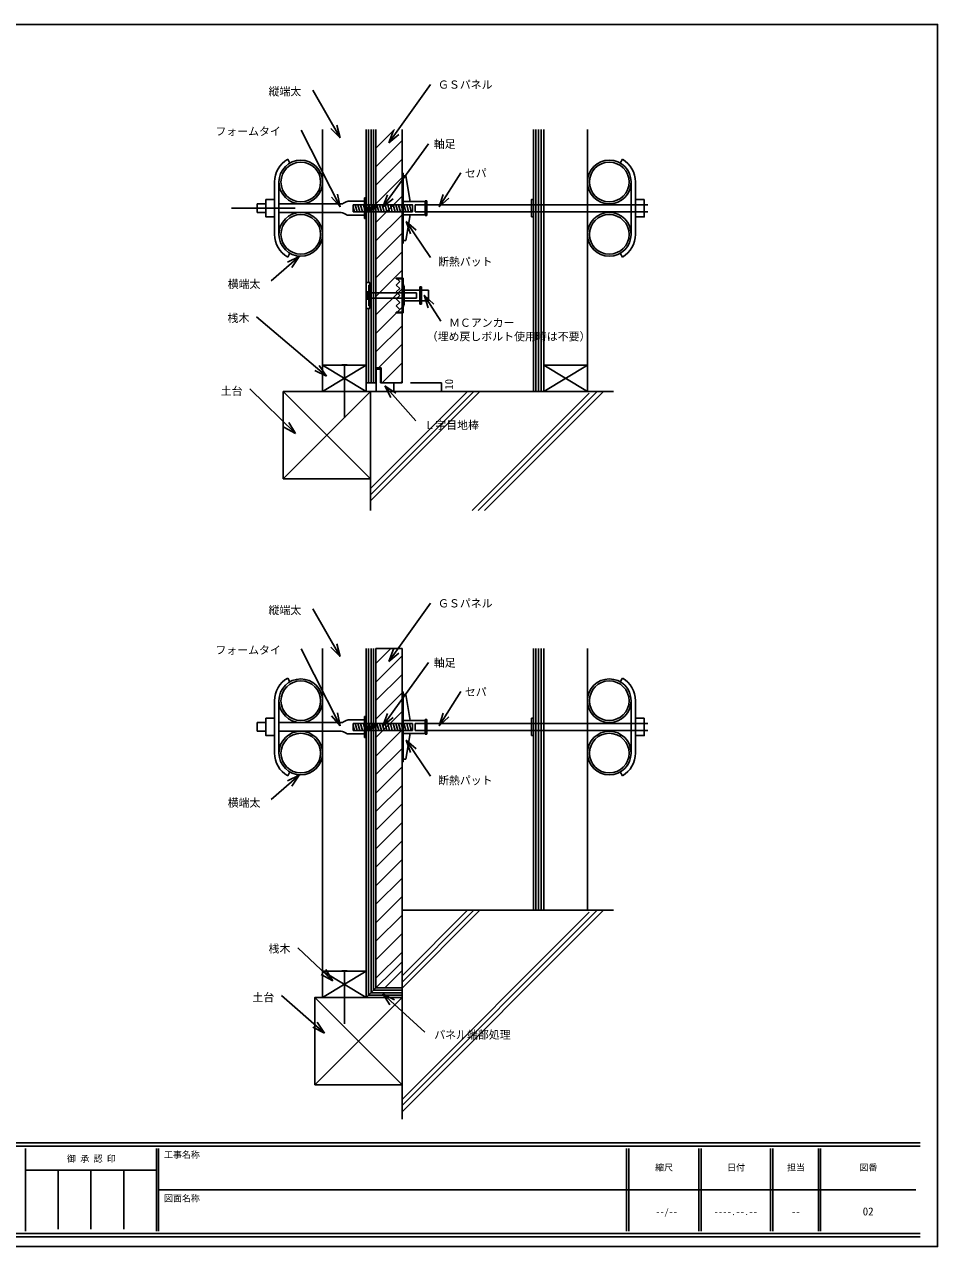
# Model space of a CAD drawing. Units: millimetres on the paper, with parts at other scales. Extents: x -206 to 194, y -698 to 482.
# Drawn here: x -15.1 to 194.2, y -98.1 to 181.9 of the extents above; entities that cross this region are included whole.
import ezdxf
from ezdxf.enums import TextEntityAlignment as Align

# ---------------------------------------------------------------- set-up
doc = ezdxf.new("R2010")
doc.units = ezdxf.units.MM
for name, color, linetype in [('0-0', 7, 'Continuous'), ('1-1', 7, 'Continuous'), ('1-2', 7, 'Continuous')]:
    doc.layers.add(name, color=color, linetype=linetype)
doc.styles.add('ＭＳ ゴシック', font='')
doc.styles.get('ＭＳ ゴシック').set_extended_font_data('MS Gothic')

msp = doc.modelspace()

# ---------------------------------------------------------------- linework, layer by layer
at = {"layer": '0-0'}
for p, q in [((-201.849, -74.342), (190.151, -74.342)), ((190.151, -75.142), (-201.849, -75.142)), ((-14.849, -75.642), (-14.849, -94.642)), ((15.151, -75.642), (15.151, -94.642)), ((15.651, -75.642), (15.651, -94.642)), ((122.901, -75.642), (122.901, -94.642)), ((123.401, -75.642), (123.401, -94.642)), ((139.451, -75.642), (139.451, -94.642)), ((139.951, -75.642), (139.951, -94.642)), ((155.901, -75.642), (155.901, -94.642)), ((156.401, -75.642), (156.401, -94.642)), ((166.851, -75.642), (166.851, -94.642)), ((167.351, -75.642), (167.351, -94.642)), ((-14.849, -80.642), (15.151, -80.642)), ((-7.349, -94.142), (-7.349, -80.642)), ((0.151, -80.642), (0.151, -94.142)), ((7.651, -94.142), (7.651, -80.642)), ((15.651, -85.142), (189.151, -85.142)), ((-201.849, -95.142), (190.151, -95.142)), ((190.151, -95.942), (-201.849, -95.942))]:
    msp.add_line(p, q, dxfattribs=at)
msp.add_lwpolyline([(-205.849, 181.858), (194.151, 181.858), (194.151, -98.142), (-205.849, -98.142)], close=True, dxfattribs=at)
at = {"layer": '1-1'}
for p, q in [((68.388, 154.75), (77.972, 168.122)), ((57.245, 155.865), (51.005, 166.785)), ((57.245, 140.041), (48.331, 157.647)), ((53.223, 157.761), (53.223, 103.761)), ((57.245, 155.865), (55.133, 157.995)), ((57.245, 155.865), (56.481, 158.766)), ((63.223, 157.761), (63.223, 99.761)), ((63.773, 157.761), (63.773, 122.76)), ((64.323, 157.761), (64.323, 99.761)), ((64.873, 157.761), (64.873, 99.761)), ((65.423, 157.761), (65.423, 103.161)), ((65.423, 153.488), (69.695, 157.761)), ((65.423, 157.731), (65.453, 157.761)), ((68.388, 154.75), (69.445, 157.558)), ((71.423, 157.761), (71.423, 99.761)), ((101.523, 157.761), (101.523, 97.76)), ((102.123, 157.761), (102.123, 97.76)), ((102.723, 157.761), (102.723, 97.76)), ((103.323, 157.761), (103.323, 97.76)), ((103.923, 157.761), (103.923, 97.76)), ((65.423, 149.245), (71.423, 155.245)), ((67.051, 140.041), (77.526, 154.527)), ((68.388, 154.75), (70.707, 156.653)), ((45.723, 150.091), (45.223, 150.957)), ((65.423, 145.003), (71.423, 151.003)), ((121.423, 150.091), (121.923, 150.957)), ((42.223, 133.761), (42.223, 145.761)), ((43.223, 145.761), (43.223, 133.761)), ((65.423, 140.76), (71.423, 146.76)), ((71.723, 147.761), (71.523, 147.761)), ((71.723, 147.161), (72.323, 147.161)), ((73.323, 141.261), (72.323, 147.161)), ((79.977, 140.041), (84.88, 147.841)), ((123.923, 145.761), (123.923, 133.761)), ((124.923, 133.761), (124.923, 145.761)), ((57.245, 140.041), (56.629, 142.977)), ((67.051, 140.041), (68.12, 142.844)), ((79.977, 140.041), (80.862, 142.908)), ((38.223, 138.76), (38.223, 140.76)), ((40.223, 140.76), (38.223, 140.76)), ((42.223, 141.76), (40.223, 141.76)), ((57.516, 140.76), (43.223, 140.76)), ((57.245, 140.041), (55.243, 142.276)), ((58.016, 140.894), (58.591, 141.227)), ((59.091, 141.36), (62.823, 141.36)), ((63.223, 140.561), (60.223, 140.561)), ((60.223, 138.961), (60.223, 140.561)), ((60.223, 140.019), (60.506, 138.961)), ((60.699, 140.561), (61.127, 138.961)), ((61.32, 140.561), (61.749, 138.961)), ((61.941, 140.561), (62.37, 138.961)), ((62.562, 140.561), (62.991, 138.961)), ((62.823, 137.361), (62.823, 142.161)), ((63.223, 142.161), (62.823, 142.161)), ((63.183, 140.561), (63.612, 138.961)), ((63.223, 140.561), (71.523, 140.561)), ((63.805, 140.561), (64.233, 138.961)), ((64.426, 140.561), (64.854, 138.961)), ((65.047, 140.561), (65.476, 138.961)), ((65.423, 136.517), (71.423, 142.517)), ((65.668, 140.561), (66.097, 138.961)), ((66.289, 140.561), (66.718, 138.961)), ((66.91, 140.561), (67.339, 138.961)), ((67.051, 140.041), (69.378, 141.934)), ((67.532, 140.561), (67.96, 138.961)), ((68.153, 140.561), (68.581, 138.961)), ((68.774, 140.561), (69.203, 138.961)), ((69.395, 140.561), (69.824, 138.961)), ((70.016, 140.561), (70.445, 138.961)), ((70.637, 140.561), (71.066, 138.961)), ((71.259, 140.561), (71.687, 138.961)), ((71.523, 140.561), (73.823, 140.561)), ((71.723, 141.261), (76.723, 141.261)), ((71.88, 140.561), (72.308, 138.961)), ((72.501, 140.561), (72.93, 138.961)), ((73.122, 140.561), (73.551, 138.961)), ((73.743, 140.561), (73.823, 140.264)), ((74.423, 140.561), (77.123, 140.561)), ((74.423, 138.961), (74.423, 140.561)), ((76.723, 138.06), (76.723, 141.46)), ((76.723, 141.46), (77.123, 141.46)), ((77.123, 138.06), (77.123, 141.46)), ((77.123, 140.561), (101.123, 140.561)), ((79.977, 140.041), (82.177, 142.081)), ((101.123, 140.561), (120.133, 140.561)), ((101.523, 137.261), (101.523, 142.261)), ((127.736, 140.561), (114.923, 140.561)), ((124.923, 141.76), (126.923, 141.76)), ((46.967, 139.76), (32.344, 139.76)), ((40.223, 138.76), (38.223, 138.76)), ((57.516, 138.76), (43.223, 138.76)), ((58.016, 138.627), (58.591, 138.294)), ((59.091, 138.16), (62.823, 138.16)), ((63.223, 138.961), (60.223, 138.961)), ((63.223, 137.361), (62.823, 137.361)), ((63.223, 138.961), (71.523, 138.961)), ((65.423, 132.275), (71.423, 138.275)), ((71.723, 138.261), (76.723, 138.261)), ((72.323, 132.36), (73.323, 138.261)), ((74.423, 138.961), (77.123, 138.961)), ((76.723, 138.06), (77.123, 138.06)), ((77.123, 138.961), (101.123, 138.961)), ((101.123, 138.961), (120.133, 138.961)), ((101.123, 137.76), (101.523, 137.76)), ((114.923, 138.961), (127.736, 138.961)), ((72.4, 136.698), (77.972, 128.452)), ((72.4, 136.698), (74.666, 134.732)), ((72.4, 136.698), (73.379, 133.862)), ((65.423, 128.032), (71.423, 134.032)), ((71.723, 132.36), (72.323, 132.36)), ((45.723, 129.43), (45.223, 128.564)), ((65.423, 123.789), (71.423, 129.789)), ((121.423, 129.43), (121.923, 128.564)), ((47.885, 128.675), (41.422, 123.103)), ((47.885, 128.675), (45.183, 127.371)), ((47.885, 128.675), (46.197, 126.195)), ((65.423, 119.547), (71.423, 125.547)), ((70.123, 123.56), (70.123, 123.76)), ((70.123, 123.76), (71.723, 123.76)), ((70.123, 123.56), (71.523, 123.56)), ((70.923, 122.961), (70.323, 123.56)), ((71.523, 123.56), (71.523, 122.328)), ((71.723, 123.76), (71.723, 122.361)), ((63.223, 122.76), (64.023, 122.76)), ((63.623, 120.76), (63.823, 120.56)), ((63.623, 118.761), (63.623, 120.76)), ((63.823, 122.16), (64.023, 122.16)), ((63.823, 117.36), (63.823, 122.16)), ((64.023, 116.761), (64.023, 122.76)), ((65.423, 115.304), (71.423, 121.304)), ((70.123, 122.16), (70.923, 122.961)), ((70.923, 121.361), (70.123, 122.16)), ((70.123, 120.56), (70.923, 121.361)), ((70.923, 119.761), (70.123, 120.56)), ((71.523, 122.328), (71.523, 117.193)), ((71.723, 121.728), (71.523, 122.328)), ((71.923, 121.76), (71.723, 122.361)), ((71.723, 121.728), (71.723, 117.793)), ((71.923, 121.76), (71.923, 117.761)), ((71.923, 120.961), (75.523, 120.961)), ((75.523, 121.76), (75.923, 121.76)), ((75.523, 121.76), (75.523, 117.761)), ((75.923, 121.76), (75.923, 117.761)), ((75.923, 120.961), (77.523, 120.961)), ((77.523, 120.961), (77.523, 118.56)), ((63.623, 118.761), (63.823, 118.96)), ((64.023, 120.361), (71.723, 120.361)), ((64.023, 119.16), (71.723, 119.16)), ((70.123, 118.96), (70.923, 119.761)), ((70.923, 118.16), (70.123, 118.96)), ((70.123, 117.36), (70.923, 118.16)), ((71.523, 117.193), (71.723, 117.793)), ((71.723, 120.361), (74.723, 120.361)), ((71.723, 119.16), (74.723, 119.16)), ((71.723, 117.161), (71.923, 117.761)), ((71.923, 118.56), (75.523, 118.56)), ((74.723, 119.16), (74.723, 120.361)), ((75.523, 117.761), (75.923, 117.761)), ((75.923, 118.56), (77.523, 118.56)), ((76.5, 119.804), (80.35, 113.854)), ((76.5, 119.804), (78.726, 117.793)), ((76.5, 119.804), (77.422, 116.95)), ((54.125, 101.263), (38.079, 114.857)), ((63.223, 116.761), (64.023, 116.761)), ((63.773, 116.761), (63.773, 99.761)), ((63.823, 117.36), (64.023, 117.36)), ((65.423, 111.062), (71.423, 117.062)), ((70.923, 116.56), (70.123, 117.36)), ((70.123, 115.761), (70.123, 115.96)), ((71.523, 115.96), (70.123, 115.96)), ((71.723, 115.761), (70.123, 115.761)), ((70.323, 115.96), (70.923, 116.56)), ((71.523, 117.193), (71.523, 115.96)), ((71.723, 117.161), (71.723, 115.761)), ((65.423, 106.819), (71.423, 112.819)), ((66.007, 103.161), (71.423, 108.576)), ((54.125, 101.263), (52.416, 103.728)), ((53.223, 103.761), (63.223, 97.76)), ((63.223, 103.761), (53.223, 97.76)), ((58.823, 103.86), (57.623, 103.86)), ((58.223, 104.061), (58.223, 91.761)), ((66.85, 99.761), (71.423, 104.334)), ((103.923, 103.761), (113.923, 103.761)), ((103.923, 103.761), (113.923, 97.76)), ((113.923, 103.761), (103.923, 97.76)), ((54.125, 101.263), (51.412, 102.543)), ((65.423, 103.161), (66.623, 103.161)), ((65.423, 103.161), (65.423, 99.761)), ((65.523, 102.86), (66.523, 102.86)), ((65.523, 97.76), (65.523, 102.86)), ((66.523, 99.761), (66.523, 102.86)), ((66.623, 103.161), (66.623, 99.761)), ((46.993, 88.114), (36.519, 98.365)), ((63.223, 99.761), (65.423, 99.761)), ((66.523, 99.761), (69.523, 99.761)), ((66.623, 99.761), (71.423, 99.761)), ((67.497, 99.034), (74.629, 91.011)), ((67.497, 99.034), (70.002, 97.384)), ((67.497, 99.034), (68.842, 96.352)), ((69.523, 97.76), (69.523, 99.761)), ((71.092, 99.761), (71.423, 100.091)), ((80.511, 99.761), (73.348, 99.761)), ((80.511, 97.76), (80.511, 99.761)), ((44.223, 97.76), (64.223, 77.76)), ((64.223, 97.76), (44.223, 77.76)), ((64.223, 72.689), (89.294, 97.76)), ((64.223, 74.103), (87.88, 97.76)), ((64.223, 75.517), (86.466, 97.76)), ((64.223, 97.76), (119.893, 97.76)), ((64.223, 97.76), (64.223, 70.487)), ((65.523, 97.76), (69.523, 97.76)), ((80.511, 97.76), (73.348, 97.76)), ((87.476, 70.487), (114.336, 97.347)), ((88.891, 70.487), (116.164, 97.76)), ((90.305, 70.487), (117.579, 97.76)), ((46.993, 88.114), (45.465, 90.695)), ((46.993, 88.114), (44.379, 89.586)), ((57.245, 37.019), (51.005, 47.939)), ((68.388, 35.904), (77.972, 49.276)), ((57.245, 37.019), (56.481, 39.92)), ((57.245, 21.195), (48.331, 38.802)), ((53.223, 38.915), (53.223, -35.085)), ((57.245, 37.019), (55.133, 39.15)), ((63.223, 38.915), (63.223, -41.085)), ((63.773, 38.915), (63.773, -40.535)), ((64.323, 38.915), (64.323, -39.985)), ((64.873, 38.915), (64.873, -39.435)), ((65.423, 38.885), (65.453, 38.915)), ((65.423, 38.915), (71.423, 38.915)), ((65.423, 35.445), (68.892, 38.915)), ((65.423, 31.203), (71.423, 37.203)), ((68.388, 35.904), (69.445, 38.712)), ((68.388, 35.904), (70.707, 37.808)), ((71.423, 38.915), (71.423, -68.922)), ((101.523, 38.915), (101.523, -21.085)), ((102.123, 38.915), (102.123, -21.085)), ((102.723, 38.915), (102.723, -21.085)), ((103.323, 38.915), (103.323, -21.085)), ((103.923, 38.915), (103.923, -21.085)), ((113.923, 38.915), (113.923, -21.085)), ((67.051, 21.195), (77.526, 35.682)), ((45.723, 31.245), (45.223, 32.111)), ((65.423, 26.96), (71.423, 32.96)), ((121.423, 31.245), (121.923, 32.111)), ((65.423, 22.717), (71.423, 28.717)), ((71.723, 28.915), (71.423, 28.915)), ((71.723, 12.915), (71.723, 28.915)), ((71.723, 28.315), (72.323, 28.315)), ((73.323, 22.415), (72.323, 28.315)), ((79.977, 21.195), (84.88, 28.996)), ((42.223, 14.915), (42.223, 26.915)), ((43.223, 26.915), (43.223, 14.915)), ((123.923, 26.915), (123.923, 14.915)), ((124.923, 14.915), (124.923, 26.915)), ((42.223, 22.915), (40.223, 22.915)), ((57.245, 21.195), (55.243, 23.43)), ((57.245, 21.195), (56.629, 24.131)), ((59.091, 22.515), (62.823, 22.515)), ((62.823, 18.515), (62.823, 23.315)), ((63.223, 23.315), (62.823, 23.315)), ((65.423, 18.475), (71.423, 24.475)), ((67.051, 21.195), (68.12, 23.999)), ((67.051, 21.195), (69.378, 23.089)), ((71.723, 22.415), (76.723, 22.415)), ((76.723, 19.215), (76.723, 22.615)), ((76.723, 22.615), (77.123, 22.615)), ((77.123, 19.215), (77.123, 22.615)), ((79.977, 21.195), (80.862, 24.062)), ((79.977, 21.195), (82.177, 23.236)), ((101.523, 18.415), (101.523, 23.415)), ((124.923, 22.915), (126.923, 22.915)), ((38.223, 19.915), (38.223, 21.915)), ((40.223, 21.915), (38.223, 21.915)), ((40.223, 19.915), (38.223, 19.915)), ((57.516, 21.915), (43.223, 21.915)), ((57.516, 19.915), (43.223, 19.915)), ((58.016, 22.049), (58.591, 22.381)), ((58.016, 19.781), (58.591, 19.449)), ((63.223, 21.715), (60.223, 21.715)), ((60.223, 20.115), (60.223, 21.715)), ((60.223, 21.173), (60.506, 20.115)), ((63.223, 20.115), (60.223, 20.115)), ((60.699, 21.715), (61.127, 20.115)), ((61.32, 21.715), (61.749, 20.115)), ((61.941, 21.715), (62.37, 20.115)), ((62.562, 21.715), (62.991, 20.115)), ((63.183, 21.715), (63.612, 20.115)), ((63.223, 21.715), (71.523, 21.715)), ((63.223, 20.115), (71.523, 20.115)), ((63.805, 21.715), (64.233, 20.115)), ((64.426, 21.715), (64.854, 20.115)), ((65.047, 21.715), (65.476, 20.115)), ((65.423, 14.232), (71.423, 20.232)), ((65.668, 21.715), (66.097, 20.115)), ((66.289, 21.715), (66.718, 20.115)), ((66.91, 21.715), (67.339, 20.115)), ((67.532, 21.715), (67.96, 20.115)), ((68.153, 21.715), (68.581, 20.115)), ((68.774, 21.715), (69.203, 20.115)), ((69.395, 21.715), (69.824, 20.115)), ((70.016, 21.715), (70.445, 20.115)), ((70.637, 21.715), (71.066, 20.115)), ((71.259, 21.715), (71.687, 20.115)), ((71.523, 21.715), (73.823, 21.715)), ((71.88, 21.715), (72.308, 20.115)), ((72.501, 21.715), (72.93, 20.115)), ((73.122, 21.715), (73.551, 20.115)), ((73.743, 21.715), (73.823, 21.418)), ((74.423, 21.715), (77.123, 21.715)), ((74.423, 20.115), (74.423, 21.715)), ((74.423, 20.115), (77.123, 20.115)), ((77.123, 21.715), (101.123, 21.715)), ((77.123, 20.115), (101.123, 20.115)), ((101.123, 21.715), (120.133, 21.715)), ((101.123, 20.115), (120.133, 20.115)), ((127.736, 21.715), (114.923, 21.715)), ((114.923, 20.115), (127.736, 20.115)), ((59.091, 19.315), (62.823, 19.315)), ((63.223, 18.515), (62.823, 18.515)), ((71.723, 19.415), (76.723, 19.415)), ((72.323, 13.515), (73.323, 19.415)), ((72.4, 17.852), (77.972, 9.606)), ((72.4, 17.852), (74.666, 15.886)), ((72.4, 17.852), (73.379, 15.017)), ((76.723, 19.215), (77.123, 19.215)), ((101.123, 18.915), (101.523, 18.915)), ((65.423, 9.989), (71.423, 15.989)), ((65.423, 5.747), (71.423, 11.747)), ((71.423, 12.915), (71.723, 12.915)), ((71.723, 13.515), (72.323, 13.515)), ((47.885, 9.829), (41.422, 4.258)), ((47.885, 9.829), (45.183, 8.525)), ((45.723, 10.585), (45.223, 9.719)), ((47.885, 9.829), (46.197, 7.349)), ((121.423, 10.585), (121.923, 9.719)), ((65.423, 1.504), (71.423, 7.504)), ((65.423, -2.739), (71.423, 3.261)), ((65.423, -6.981), (71.423, -0.981)), ((65.423, -11.224), (71.423, -5.224)), ((65.423, -15.467), (71.423, -9.467)), ((65.423, -19.709), (71.423, -13.709)), ((65.423, -23.952), (71.423, -17.952)), ((65.423, -28.194), (71.423, -22.194)), ((71.423, -21.085), (119.893, -21.085)), ((71.423, -36.128), (86.466, -21.085)), ((71.423, -37.542), (87.88, -21.085)), ((71.423, -38.957), (89.294, -21.085)), ((71.423, -65.827), (116.164, -21.085)), ((71.423, -67.241), (117.579, -21.085)), ((71.423, -64.413), (114.336, -21.499)), ((65.423, -32.437), (71.423, -26.437)), ((55.568, -37.246), (47.582, -29.681)), ((65.423, -36.68), (71.423, -30.68)), ((63.223, -41.085), (71.423, -32.885)), ((55.568, -37.246), (52.93, -35.817)), ((53.223, -35.085), (63.223, -41.085)), ((63.223, -35.085), (53.223, -41.085)), ((55.568, -37.246), (53.998, -34.69)), ((58.823, -34.985), (57.623, -34.985)), ((58.223, -34.785), (58.223, -47.085)), ((67.46, -38.885), (71.423, -34.922)), ((53.677, -49.225), (43.8, -40.609)), ((51.423, -41.085), (71.423, -61.085)), ((71.423, -41.085), (51.423, -61.085)), ((52.223, -41.085), (62.223, -41.085)), ((63.223, -41.085), (65.423, -41.085)), ((63.773, -40.535), (71.423, -40.535)), ((64.323, -39.985), (71.423, -39.985)), ((64.873, -39.435), (71.423, -39.435)), ((66.623, -41.085), (71.423, -41.085)), ((67.059, -40.22), (76.681, -49.053)), ((67.059, -40.22), (69.718, -41.607)), ((67.059, -40.22), (68.668, -42.751)), ((53.677, -49.225), (52.003, -46.735)), ((53.677, -49.225), (50.983, -47.905))]:
    msp.add_line(p, q, dxfattribs=at)
for points in [[(113.923, 157.761), (113.923, 103.761), (113.923, 97.76)], [(71.523, 131.761), (71.723, 131.761), (71.723, 147.761)], [(42.223, 137.76), (40.223, 137.76), (40.223, 141.76)], [(71.523, 138.961), (73.823, 138.961), (73.823, 140.561)], [(101.123, 137.76), (101.123, 141.76), (101.523, 141.76)], [(124.923, 137.76), (126.923, 137.76), (126.923, 141.76)], [(65.423, 38.915), (65.423, -38.885), (71.423, -38.885)], [(42.223, 18.915), (40.223, 18.915), (40.223, 22.915)], [(101.123, 18.915), (101.123, 22.915), (101.523, 22.915)], [(124.923, 18.915), (126.923, 18.915), (126.923, 22.915)], [(71.523, 20.115), (73.823, 20.115), (73.823, 21.715)], [(63.223, -41.085), (63.223, -35.085), (53.223, -35.085), (53.223, -41.085)]]:
    msp.add_lwpolyline(points, dxfattribs=at)
for points in [[(53.223, 97.76), (63.223, 97.76), (63.223, 103.761), (53.223, 103.761)], [(44.223, 77.76), (64.223, 77.76), (64.223, 97.76), (44.223, 97.76)], [(51.423, -61.085), (71.423, -61.085), (71.423, -41.085), (51.423, -41.085)]]:
    msp.add_lwpolyline(points, close=True, dxfattribs=at)
for centre, radius in [((48.223, 145.761), 5), ((48.223, 145.761), 4.54), ((118.923, 145.761), 5), ((118.923, 145.761), 4.54), ((48.223, 133.761), 5), ((48.223, 133.761), 4.54), ((118.923, 133.761), 5), ((118.923, 133.761), 4.54), ((48.223, 26.915), 5), ((48.223, 26.915), 4.54), ((118.923, 26.915), 5), ((118.923, 26.915), 4.54), ((48.223, 14.915), 5), ((118.923, 14.915), 5), ((48.223, 14.915), 4.54), ((118.923, 14.915), 4.54)]:
    msp.add_circle(centre, radius, dxfattribs=at)
for centre, radius, start, end in [((48.223, 145.761), 6, 119.99998, 180), ((118.923, 145.761), 6, 0.00137, 60.00137), ((57.516, 141.76), 1, 270, 299.99998), ((59.091, 140.36), 1, 89.99997, 119.99997), ((57.516, 137.76), 1, 59.99998, 90), ((59.091, 139.16), 1, 240, 270), ((48.223, 133.761), 6, 180, 239.99997), ((118.923, 133.761), 6, 300.00137, 0.00137), ((48.223, 26.915), 6, 119.99998, 180), ((118.923, 26.915), 6, 0.00137, 60.00137), ((59.091, 21.515), 1, 89.99997, 119.99997), ((57.516, 22.915), 1, 270, 299.99998), ((57.516, 18.915), 1, 59.99998, 90), ((59.091, 20.315), 1, 240, 270), ((48.223, 14.915), 6, 180, 239.99997), ((118.923, 14.915), 6, 300.00137, 0.00137)]:
    msp.add_arc(centre, radius, start, end, dxfattribs=at)
at = {"layer": '1-2'}
for p, q in [((80.511, 99.748), (80.511, 99.772)), ((80.511, 97.749), (80.511, 97.773))]:
    msp.add_line(p, q, dxfattribs=at)

# ---------------------------------------------------------------- texts
at = {"layer": '0-0', "color": 4, "style": 'ＭＳ ゴシック'}
for s, height, p in [('御 承 認 印', 1.466, (-5.349, -79.198)), ('工事名称', 1.466, (16.884, -78.259)), ('縮尺', 1.466, (129.426, -81.201)), ('日付', 1.466, (145.926, -81.201)), ('担当', 1.466, (159.668, -81.201)), ('図番', 1.466, (176.251, -81.201)), ('図面名称', 1.466, (16.884, -88.259)), ('--/--', 1.466, (129.565, -91.377)), ('02', 1.833, (177.001, -91.554)), ('----.--.--', 1.466, (142.926, -91.377)), ('--', 1.466, (160.668, -91.377))]:
    msp.add_text(s, height=height, dxfattribs=at).set_placement(p, align=Align.BOTTOM_LEFT)
at = {"layer": '1-1', "color": 4, "style": 'ＭＳ ゴシック'}
for s, p in [('ＧＳパネル', (79.667, 166.588)), ('縦端太', (40.834, 165.028)), ('フォームタイ', (28.658, 155.89)), ('軸足', (78.694, 152.993)), ('セパ', (85.826, 146.307)), ('断熱パット', (79.667, 126.026)), ('横端太', (31.474, 120.9)), ('桟木', (31.447, 113.1)), ('ＭＣアンカー', (82.2, 112.034)), ('（埋め戻しボルト使用時は不要）', (77.1, 108.884)), ('土台', (29.887, 96.385)), ('Ｌ字目地棒', (76.547, 88.585)), ('縦端太', (40.834, 46.182)), ('ＧＳパネル', (79.667, 47.742)), ('フォームタイ', (28.658, 37.045)), ('軸足', (78.694, 34.147)), ('セパ', (85.826, 27.461)), ('断熱パット', (79.667, 7.181)), ('横端太', (31.474, 2.055)), ('桟木', (40.839, -31.362)), ('土台', (37.154, -42.5)), ('パネル端部処理', (78.814, -51.086))]:
    msp.add_text(s, height=1.833, dxfattribs=at).set_placement(p, align=Align.BOTTOM_LEFT)
msp.add_text('10', height=1.833, rotation=90, dxfattribs=at).set_placement((83.668, 98.149), align=Align.BOTTOM_LEFT)

doc.saveas('drawing.dxf')
